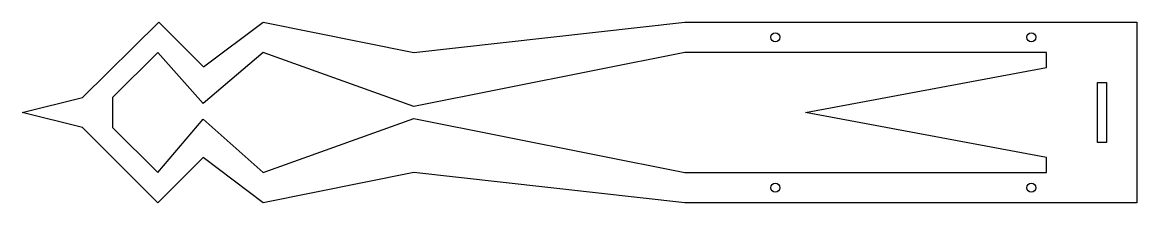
# Model space of a CAD drawing. Header units: millimetres. Extents: x -40 to -3, y 2 to 8.
import ezdxf

# ---------------------------------------------------------------- set-up
doc = ezdxf.new("R2010")
doc.units = ezdxf.units.MM
doc.layers.get('0').update_dxf_attribs({"linetype": 'CONTINUOUS'})

msp = doc.modelspace()

# ---------------------------------------------------------------- linework, layer by layer
for points in [[(-3, 8), (-3, 2), (-18, 2), (-27, 3), (-32, 2), (-34, 3.5), (-35.5, 2), (-38, 4.5), (-40, 5), (-38, 5.5), (-35.465, 8), (-33.98, 6.515), (-32, 8), (-27, 7), (-18, 8)], [(-6, 7), (-18, 7), (-27, 5.2), (-32, 7), (-33.993, 5.299), (-35.5, 7), (-37, 5.5), (-37, 4.5), (-35.5, 3), (-33.993, 4.782), (-32, 3), (-27, 4.8), (-18, 3), (-6, 3), (-6, 3.5), (-14, 5), (-6, 6.5)], [(-4.3, 6), (-4, 6), (-4, 4), (-4.3, 4)]]:
    msp.add_lwpolyline(points, close=True)
for centre in [(-15, 7.5), (-6.5, 7.5), (-15, 2.5), (-6.5, 2.5)]:
    msp.add_circle(centre, 0.15)

doc.saveas('drawing.dxf')
